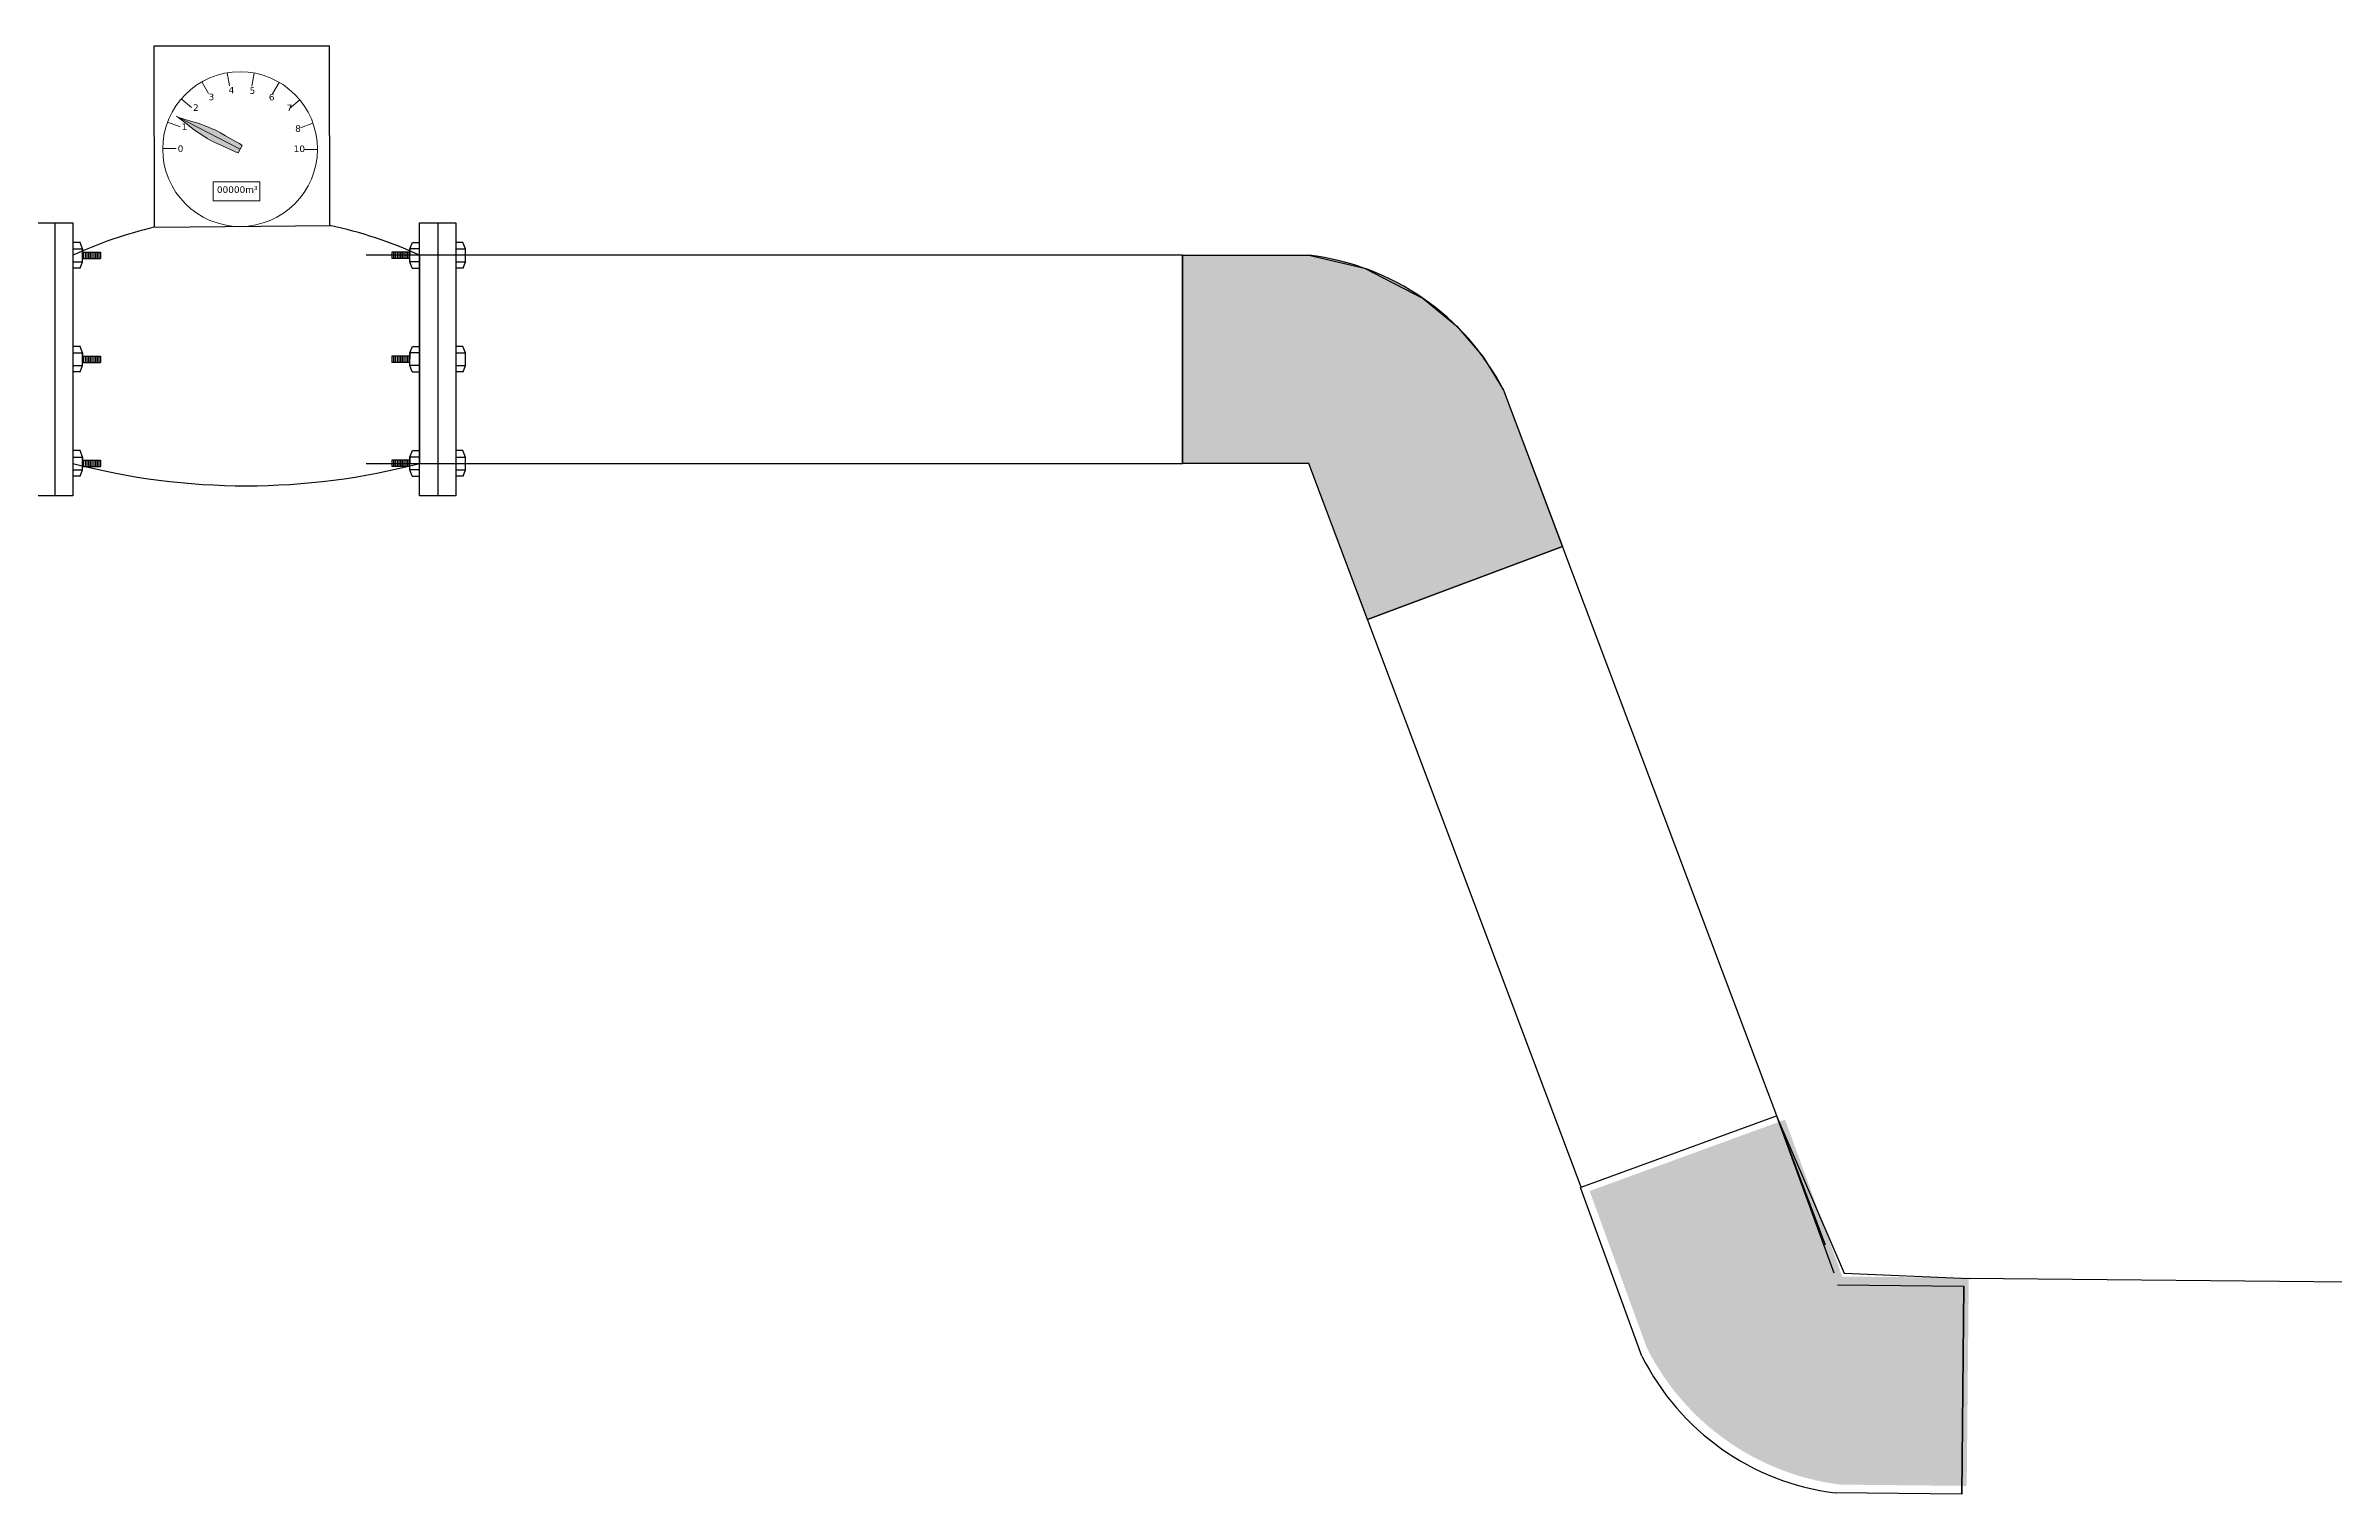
# Model space of a CAD drawing. Header units: millimetres. Extents: x 81856 to 91441, y 211852 to 275626.
# Drawn here: x 86851.7 to 86990.9, y 275011.4 to 275099.4 of the extents above; entities that cross this region are included whole.
import ezdxf

# ---------------------------------------------------------------- set-up
doc = ezdxf.new("R2010")
doc.units = ezdxf.units.MM
doc.header["$LTSCALE"] = 2
doc.styles.get("Standard").update_dxf_attribs({"font": 'txt.shx'})

msp = doc.modelspace()

# ---------------------------------------------------------------- hatches: boundary and pattern name
at = {"lineweight": 0}
h = msp.add_hatch(color=5, dxfattribs=at)
h.set_gradient(color1=(0, 0, 255), one_color=1, tint=1)
h.paths.add_polyline_path([(86859.75, 275095.102), (86860.332, 275094.653), (86860.77, 275094.32), (86861.325, 275093.945), (86861.532, 275093.816), (86861.706, 275093.707), (86862.044, 275093.553), (86862.365, 275093.407), (86863.04, 275093.1), (86863.237, 275093.004), (86863.417, 275092.934), (86863.533, 275093.162)])
h = msp.add_hatch(color=1, dxfattribs=at)
h.set_gradient(color1=(240, 15, 23), one_color=1, tint=1)
h.paths.add_polyline_path([(86862.024, 275094.327), (86861.834, 275094.404), (86861.608, 275094.497), (86860.98, 275094.729), (86860.454, 275094.891), (86859.75, 275095.102), (86863.533, 275093.162), (86863.649, 275093.39), (86863.488, 275093.494), (86863.296, 275093.598), (86862.652, 275093.967), (86862.346, 275094.142)])
for points in [[(86928.535, 275074.047), (86932.108, 275064.543), (86943.954, 275068.997), (86940.38, 275078.501, 0.2499299), (86928.535, 275086.703), (86920.845, 275086.703), (86920.845, 275074.047)], [(86960.98, 275024.59), (86957.501, 275034.129), (86945.612, 275029.792), (86949.091, 275020.253, 0.2499299), (86960.855, 275011.935), (86968.545, 275011.859), (86968.67, 275024.514)]]:
    msp.add_hatch(color=251).paths.add_polyline_path(points)

# ---------------------------------------------------------------- linework, layer by layer
for p, q in [((86858.333, 275088.406), (86858.317, 275099.447)), ((86858.317, 275099.447), (86868.976, 275099.447)), ((86868.992, 275088.512), (86868.976, 275099.447)), ((86858.371, 275088.406), (86869.03, 275088.512)), ((86920.845, 275086.703), (86928.535, 275086.703)), ((86928.535, 275074.047), (86920.845, 275074.047)), ((86956.977, 275034.362), (86961.092, 275024.796)), ((86961.092, 275024.796), (86968.702, 275024.47))]:
    msp.add_line(p, q)
for p, q in [((86861.209, 275097.252), (86861.615, 275096.549)), ((86862.748, 275097.8), (86862.889, 275097.001)), ((86864.382, 275097.789), (86864.241, 275096.989)), ((86865.913, 275097.219), (86865.508, 275096.516)), ((86863.533, 275093.162), (86859.643, 275095.156)), ((86859.95, 275096.211), (86860.572, 275095.689)), ((86867.158, 275096.16), (86866.536, 275095.639)), ((86859.123, 275094.801), (86859.886, 275094.524)), ((86867.965, 275094.74), (86867.202, 275094.462)), ((86858.828, 275093.195), (86859.64, 275093.195)), ((86863.417, 275092.934), (86863.649, 275093.39)), ((86868.237, 275093.129), (86867.425, 275093.129))]:
    msp.add_line(p, q, dxfattribs=at)
at = {"color": 0}
for p, q in [((86852.262, 275088.682), (86852.262, 275072.068)), ((86875.55, 275088.682), (86875.55, 275072.068)), ((86875.55, 275088.682), (86875.55, 275072.068)), ((86875.55, 275088.682), (86875.55, 275072.068)), ((86853.8, 275087.477), (86853.358, 275087.477)), ((86853.36, 275087.09), (86853.956, 275087.09)), ((86853.956, 275087.09), (86853.8, 275087.477)), ((86853.956, 275086.315), (86853.956, 275087.09)), ((86853.956, 275086.315), (86853.956, 275087.09)), ((86853.956, 275087.09), (86853.956, 275086.703)), ((86853.956, 275086.315), (86853.956, 275087.09)), ((86853.956, 275086.896), (86855.051, 275086.896)), ((86853.997, 275086.896), (86853.997, 275086.509)), ((86854.102, 275086.896), (86854.102, 275086.509)), ((86854.208, 275086.896), (86854.208, 275086.509)), ((86854.208, 275086.896), (86854.208, 275086.509)), ((86854.313, 275086.896), (86854.313, 275086.509)), ((86854.419, 275086.896), (86854.419, 275086.509)), ((86854.524, 275086.896), (86854.524, 275086.509)), ((86854.63, 275086.896), (86854.63, 275086.509)), ((86854.735, 275086.896), (86854.735, 275086.509)), ((86854.84, 275086.896), (86854.84, 275086.509)), ((86854.946, 275086.896), (86854.946, 275086.509)), ((86855.051, 275086.896), (86855.051, 275086.509)), ((86872.761, 275086.896), (86872.761, 275086.509)), ((86873.856, 275086.896), (86872.761, 275086.896)), ((86872.866, 275086.896), (86872.866, 275086.509)), ((86872.972, 275086.896), (86872.972, 275086.509)), ((86873.077, 275086.896), (86873.077, 275086.509)), ((86873.183, 275086.896), (86873.183, 275086.509)), ((86873.288, 275086.896), (86873.288, 275086.509)), ((86873.394, 275086.896), (86873.394, 275086.509)), ((86873.499, 275086.896), (86873.499, 275086.509)), ((86873.499, 275086.896), (86873.499, 275086.509)), ((86873.499, 275086.896), (86873.499, 275086.509)), ((86873.605, 275086.896), (86873.605, 275086.509)), ((86873.605, 275086.896), (86873.605, 275086.509)), ((86873.605, 275086.896), (86873.605, 275086.509)), ((86873.605, 275086.896), (86873.605, 275086.509)), ((86873.605, 275086.896), (86873.605, 275086.509)), ((86873.605, 275086.896), (86873.605, 275086.509)), ((86873.71, 275086.896), (86873.71, 275086.509)), ((86873.71, 275086.896), (86873.71, 275086.509)), ((86873.71, 275086.896), (86873.71, 275086.509)), ((86873.816, 275086.896), (86873.816, 275086.509)), ((86873.816, 275086.896), (86873.816, 275086.509)), ((86873.816, 275086.896), (86873.816, 275086.509)), ((86873.856, 275087.09), (86874.012, 275087.477)), ((86873.856, 275087.09), (86874.012, 275087.477)), ((86873.856, 275087.09), (86874.012, 275087.477)), ((86873.856, 275086.315), (86873.856, 275087.09)), ((86873.856, 275087.09), (86873.856, 275086.703)), ((86873.856, 275086.315), (86873.856, 275087.09)), ((86873.856, 275086.315), (86873.856, 275087.09)), ((86874.452, 275087.09), (86873.856, 275087.09)), ((86873.856, 275086.315), (86873.856, 275087.09)), ((86873.856, 275087.09), (86873.856, 275086.703)), ((86873.856, 275086.315), (86873.856, 275087.09)), ((86873.856, 275086.315), (86873.856, 275087.09)), ((86874.452, 275087.09), (86873.856, 275087.09)), ((86873.856, 275086.315), (86873.856, 275087.09)), ((86873.856, 275087.09), (86873.856, 275086.703)), ((86873.856, 275086.315), (86873.856, 275087.09)), ((86873.856, 275086.315), (86873.856, 275087.09)), ((86874.452, 275087.09), (86873.856, 275087.09)), ((86874.012, 275087.477), (86874.454, 275087.477)), ((86874.012, 275087.477), (86874.454, 275087.477)), ((86874.012, 275087.477), (86874.454, 275087.477)), ((86877.088, 275087.477), (86876.646, 275087.477)), ((86877.088, 275087.477), (86876.646, 275087.477)), ((86877.088, 275087.477), (86876.646, 275087.477)), ((86876.648, 275087.09), (86877.244, 275087.09)), ((86876.648, 275087.09), (86877.244, 275087.09)), ((86876.648, 275087.09), (86877.244, 275087.09)), ((86877.244, 275087.09), (86877.088, 275087.477)), ((86877.244, 275087.09), (86877.088, 275087.477)), ((86877.244, 275087.09), (86877.088, 275087.477)), ((86877.244, 275086.315), (86877.244, 275087.09)), ((86877.244, 275086.315), (86877.244, 275087.09)), ((86877.244, 275086.315), (86877.244, 275087.09)), ((86853.814, 275085.928), (86853.358, 275085.928)), ((86853.36, 275086.315), (86853.956, 275086.315)), ((86853.814, 275085.928), (86853.956, 275086.315)), ((86853.956, 275086.509), (86855.051, 275086.509)), ((86903.132, 275086.703), (86871.194, 275086.703)), ((86873.856, 275086.509), (86872.761, 275086.509)), ((86873.998, 275085.928), (86873.856, 275086.315)), ((86874.452, 275086.315), (86873.856, 275086.315)), ((86873.998, 275085.928), (86873.856, 275086.315)), ((86874.452, 275086.315), (86873.856, 275086.315)), ((86873.998, 275085.928), (86873.856, 275086.315)), ((86874.452, 275086.315), (86873.856, 275086.315)), ((86873.998, 275085.928), (86874.454, 275085.928)), ((86873.998, 275085.928), (86874.454, 275085.928)), ((86873.998, 275085.928), (86874.454, 275085.928)), ((86874.452, 275086.703), (86874.452, 275074.047)), ((86874.452, 275086.703), (86874.452, 275074.047)), ((86874.452, 275086.703), (86874.452, 275074.047)), ((86877.102, 275085.928), (86876.646, 275085.928)), ((86877.102, 275085.928), (86876.646, 275085.928)), ((86877.102, 275085.928), (86876.646, 275085.928)), ((86876.648, 275086.315), (86877.244, 275086.315)), ((86876.648, 275086.315), (86877.244, 275086.315)), ((86876.648, 275086.315), (86877.244, 275086.315)), ((86877.102, 275085.928), (86877.244, 275086.315)), ((86877.102, 275085.928), (86877.244, 275086.315)), ((86877.102, 275085.928), (86877.244, 275086.315)), ((86920.845, 275086.703), (86903.132, 275086.703)), ((86920.845, 275086.703), (86920.845, 275074.047)), ((86920.845, 275074.047), (86920.845, 275086.703)), ((86920.845, 275086.703), (86928.535, 275086.703)), ((86853.8, 275081.155), (86853.358, 275081.155)), ((86853.956, 275080.768), (86853.8, 275081.155)), ((86873.856, 275080.768), (86874.012, 275081.155)), ((86873.856, 275080.768), (86874.012, 275081.155)), ((86873.856, 275080.768), (86874.012, 275081.155)), ((86874.012, 275081.155), (86874.454, 275081.155)), ((86874.012, 275081.155), (86874.454, 275081.155)), ((86874.012, 275081.155), (86874.454, 275081.155)), ((86877.088, 275081.155), (86876.646, 275081.155)), ((86877.088, 275081.155), (86876.646, 275081.155)), ((86877.088, 275081.155), (86876.646, 275081.155)), ((86877.244, 275080.768), (86877.088, 275081.155)), ((86877.244, 275080.768), (86877.088, 275081.155)), ((86877.244, 275080.768), (86877.088, 275081.155)), ((86853.36, 275080.768), (86853.956, 275080.768)), ((86853.36, 275079.993), (86853.956, 275079.993)), ((86853.814, 275079.606), (86853.956, 275079.993)), ((86853.956, 275079.993), (86853.956, 275080.768)), ((86853.956, 275080.768), (86853.956, 275080.381)), ((86853.956, 275079.993), (86853.956, 275080.768)), ((86853.956, 275080.574), (86855.051, 275080.574)), ((86853.956, 275080.187), (86855.051, 275080.187)), ((86853.997, 275080.574), (86853.997, 275080.187)), ((86854.102, 275080.574), (86854.102, 275080.187)), ((86854.208, 275080.574), (86854.208, 275080.187)), ((86854.208, 275080.574), (86854.208, 275080.187)), ((86854.313, 275080.574), (86854.313, 275080.187)), ((86854.419, 275080.574), (86854.419, 275080.187)), ((86854.524, 275080.574), (86854.524, 275080.187)), ((86854.63, 275080.574), (86854.63, 275080.187)), ((86854.735, 275080.574), (86854.735, 275080.187)), ((86854.84, 275080.574), (86854.84, 275080.187)), ((86854.946, 275080.574), (86854.946, 275080.187)), ((86855.051, 275080.574), (86855.051, 275080.187)), ((86873.856, 275080.574), (86872.761, 275080.574)), ((86872.761, 275080.574), (86872.761, 275080.187)), ((86873.856, 275080.187), (86872.761, 275080.187)), ((86872.866, 275080.574), (86872.866, 275080.187)), ((86872.972, 275080.574), (86872.972, 275080.187)), ((86873.077, 275080.574), (86873.077, 275080.187)), ((86873.183, 275080.574), (86873.183, 275080.187)), ((86873.288, 275080.574), (86873.288, 275080.187)), ((86873.394, 275080.574), (86873.394, 275080.187)), ((86873.499, 275080.574), (86873.499, 275080.187)), ((86873.499, 275080.574), (86873.499, 275080.187)), ((86873.499, 275080.574), (86873.499, 275080.187)), ((86873.605, 275080.574), (86873.605, 275080.187)), ((86873.605, 275080.574), (86873.605, 275080.187)), ((86873.605, 275080.574), (86873.605, 275080.187)), ((86873.605, 275080.574), (86873.605, 275080.187)), ((86873.605, 275080.574), (86873.605, 275080.187)), ((86873.605, 275080.574), (86873.605, 275080.187)), ((86873.71, 275080.574), (86873.71, 275080.187)), ((86873.71, 275080.574), (86873.71, 275080.187)), ((86873.71, 275080.574), (86873.71, 275080.187)), ((86873.816, 275080.574), (86873.816, 275080.187)), ((86873.816, 275080.574), (86873.816, 275080.187)), ((86873.816, 275080.574), (86873.816, 275080.187)), ((86873.856, 275079.993), (86873.856, 275080.768)), ((86873.856, 275080.768), (86873.856, 275080.381)), ((86873.856, 275079.993), (86873.856, 275080.768)), ((86874.452, 275080.768), (86873.856, 275080.768)), ((86873.856, 275079.993), (86873.856, 275080.768)), ((86873.856, 275080.768), (86873.856, 275080.381)), ((86873.856, 275079.993), (86873.856, 275080.768)), ((86874.452, 275080.768), (86873.856, 275080.768)), ((86873.856, 275079.993), (86873.856, 275080.768)), ((86873.856, 275080.768), (86873.856, 275080.381)), ((86873.856, 275079.993), (86873.856, 275080.768)), ((86874.452, 275080.768), (86873.856, 275080.768)), ((86873.998, 275079.606), (86873.856, 275079.993)), ((86874.452, 275079.993), (86873.856, 275079.993)), ((86873.998, 275079.606), (86873.856, 275079.993)), ((86874.452, 275079.993), (86873.856, 275079.993)), ((86873.998, 275079.606), (86873.856, 275079.993)), ((86874.452, 275079.993), (86873.856, 275079.993)), ((86876.648, 275080.768), (86877.244, 275080.768)), ((86876.648, 275080.768), (86877.244, 275080.768)), ((86876.648, 275080.768), (86877.244, 275080.768)), ((86876.648, 275079.993), (86877.244, 275079.993)), ((86876.648, 275079.993), (86877.244, 275079.993)), ((86876.648, 275079.993), (86877.244, 275079.993)), ((86877.102, 275079.606), (86877.244, 275079.993)), ((86877.102, 275079.606), (86877.244, 275079.993)), ((86877.102, 275079.606), (86877.244, 275079.993)), ((86877.244, 275079.993), (86877.244, 275080.768)), ((86877.244, 275079.993), (86877.244, 275080.768)), ((86877.244, 275079.993), (86877.244, 275080.768)), ((86853.814, 275079.606), (86853.358, 275079.606)), ((86873.998, 275079.606), (86874.454, 275079.606)), ((86873.998, 275079.606), (86874.454, 275079.606)), ((86873.998, 275079.606), (86874.454, 275079.606)), ((86877.102, 275079.606), (86876.646, 275079.606)), ((86877.102, 275079.606), (86876.646, 275079.606)), ((86877.102, 275079.606), (86876.646, 275079.606)), ((86940.38, 275078.501), (86943.954, 275068.997)), ((86940.38, 275078.501), (86959.927, 275026.518)), ((86853.8, 275074.822), (86853.358, 275074.822)), ((86853.36, 275074.435), (86853.956, 275074.435)), ((86853.956, 275074.435), (86853.8, 275074.822)), ((86853.956, 275073.66), (86853.956, 275074.435)), ((86853.956, 275074.435), (86853.956, 275074.047)), ((86853.956, 275074.241), (86855.051, 275074.241)), ((86853.997, 275074.241), (86853.997, 275073.854)), ((86854.102, 275074.241), (86854.102, 275073.854)), ((86854.208, 275074.241), (86854.208, 275073.854)), ((86854.208, 275074.241), (86854.208, 275073.854)), ((86854.313, 275074.241), (86854.313, 275073.854)), ((86854.419, 275074.241), (86854.419, 275073.854)), ((86854.524, 275074.241), (86854.524, 275073.854)), ((86854.63, 275074.241), (86854.63, 275073.854)), ((86854.735, 275074.241), (86854.735, 275073.854)), ((86854.84, 275074.241), (86854.84, 275073.854)), ((86854.946, 275074.241), (86854.946, 275073.854)), ((86855.051, 275074.241), (86855.051, 275073.854)), ((86872.761, 275074.241), (86872.761, 275073.854)), ((86873.856, 275074.241), (86872.761, 275074.241)), ((86872.866, 275074.241), (86872.866, 275073.854)), ((86872.972, 275074.241), (86872.972, 275073.854)), ((86873.077, 275074.241), (86873.077, 275073.854)), ((86873.183, 275074.241), (86873.183, 275073.854)), ((86873.288, 275074.241), (86873.288, 275073.854)), ((86873.394, 275074.241), (86873.394, 275073.854)), ((86873.499, 275074.241), (86873.499, 275073.854)), ((86873.499, 275074.241), (86873.499, 275073.854)), ((86873.499, 275074.241), (86873.499, 275073.854)), ((86873.605, 275074.241), (86873.605, 275073.854)), ((86873.605, 275074.241), (86873.605, 275073.854)), ((86873.605, 275074.241), (86873.605, 275073.854)), ((86873.605, 275074.241), (86873.605, 275073.854)), ((86873.605, 275074.241), (86873.605, 275073.854)), ((86873.605, 275074.241), (86873.605, 275073.854)), ((86873.71, 275074.241), (86873.71, 275073.854)), ((86873.71, 275074.241), (86873.71, 275073.854)), ((86873.71, 275074.241), (86873.71, 275073.854)), ((86873.816, 275074.241), (86873.816, 275073.854)), ((86873.816, 275074.241), (86873.816, 275073.854)), ((86873.816, 275074.241), (86873.816, 275073.854)), ((86873.856, 275074.435), (86874.012, 275074.822)), ((86873.856, 275074.435), (86874.012, 275074.822)), ((86873.856, 275074.435), (86874.012, 275074.822)), ((86873.856, 275074.435), (86873.856, 275074.047)), ((86874.452, 275074.435), (86873.856, 275074.435)), ((86873.856, 275073.66), (86873.856, 275074.435)), ((86873.856, 275074.435), (86873.856, 275074.047)), ((86874.452, 275074.435), (86873.856, 275074.435)), ((86873.856, 275073.66), (86873.856, 275074.435)), ((86873.856, 275074.435), (86873.856, 275074.047)), ((86874.452, 275074.435), (86873.856, 275074.435)), ((86873.856, 275073.66), (86873.856, 275074.435)), ((86874.012, 275074.822), (86874.454, 275074.822)), ((86874.012, 275074.822), (86874.454, 275074.822)), ((86874.012, 275074.822), (86874.454, 275074.822)), ((86877.088, 275074.822), (86876.646, 275074.822)), ((86877.088, 275074.822), (86876.646, 275074.822)), ((86877.088, 275074.822), (86876.646, 275074.822)), ((86876.648, 275074.435), (86877.244, 275074.435)), ((86876.648, 275074.435), (86877.244, 275074.435)), ((86876.648, 275074.435), (86877.244, 275074.435)), ((86877.244, 275074.435), (86877.088, 275074.822)), ((86877.244, 275074.435), (86877.088, 275074.822)), ((86877.244, 275074.435), (86877.088, 275074.822)), ((86877.244, 275073.66), (86877.244, 275074.435)), ((86877.244, 275073.66), (86877.244, 275074.435)), ((86877.244, 275073.66), (86877.244, 275074.435)), ((86853.814, 275073.273), (86853.358, 275073.273)), ((86853.36, 275073.66), (86853.956, 275073.66)), ((86853.814, 275073.273), (86853.956, 275073.66)), ((86853.956, 275073.854), (86855.051, 275073.854)), ((86871.194, 275074.047), (86903.132, 275074.047)), ((86873.856, 275073.854), (86872.761, 275073.854)), ((86874.452, 275073.66), (86873.856, 275073.66)), ((86873.998, 275073.273), (86873.856, 275073.66)), ((86874.452, 275073.66), (86873.856, 275073.66)), ((86873.998, 275073.273), (86873.856, 275073.66)), ((86874.452, 275073.66), (86873.856, 275073.66)), ((86873.998, 275073.273), (86873.856, 275073.66)), ((86873.998, 275073.273), (86874.454, 275073.273)), ((86873.998, 275073.273), (86874.454, 275073.273)), ((86873.998, 275073.273), (86874.454, 275073.273)), ((86877.102, 275073.273), (86876.646, 275073.273)), ((86877.102, 275073.273), (86876.646, 275073.273)), ((86877.102, 275073.273), (86876.646, 275073.273)), ((86876.648, 275073.66), (86877.244, 275073.66)), ((86876.648, 275073.66), (86877.244, 275073.66)), ((86876.648, 275073.66), (86877.244, 275073.66)), ((86877.102, 275073.273), (86877.244, 275073.66)), ((86877.102, 275073.273), (86877.244, 275073.66)), ((86877.102, 275073.273), (86877.244, 275073.66)), ((86903.132, 275074.047), (86920.845, 275074.047)), ((86928.535, 275074.047), (86920.845, 275074.047)), ((86932.108, 275064.543), (86928.535, 275074.047)), ((86945.088, 275030.026), (86928.535, 275074.047)), ((86932.108, 275064.543), (86943.954, 275068.997)), ((86943.954, 275068.997), (86932.108, 275064.543)), ((86945.088, 275030.026), (86956.977, 275034.362)), ((86956.977, 275034.362), (86960.456, 275024.823)), ((86948.795, 275019.744), (86945.05, 275030.012)), ((87018.024, 275024.005), (86968.702, 275024.47)), ((86960.684, 275024.081), (86968.374, 275024.005)), ((86968.248, 275011.35), (86968.374, 275024.005)), ((86968.374, 275024.005), (86968.248, 275011.35)), ((86968.248, 275011.35), (86960.559, 275011.426))]:
    msp.add_line(p, q, dxfattribs=at)
at = {"lineweight": 0}
for points in [[(86863.417, 275092.934), (86863.237, 275093.004), (86863.04, 275093.1), (86862.365, 275093.407), (86862.044, 275093.553), (86861.706, 275093.707), (86861.532, 275093.816), (86861.325, 275093.945), (86860.77, 275094.32), (86860.332, 275094.653), (86859.75, 275095.102)], [(86863.65, 275093.389), (86863.488, 275093.494), (86863.296, 275093.598), (86862.652, 275093.967), (86862.346, 275094.142), (86862.024, 275094.327), (86861.834, 275094.404), (86861.608, 275094.497), (86860.98, 275094.729), (86860.454, 275094.891), (86859.75, 275095.102)]]:
    msp.add_lwpolyline(points, dxfattribs=at)
msp.add_lwpolyline([(86861.904, 275091.168), (86864.728, 275091.168), (86864.728, 275090.006), (86861.904, 275090.006)], close=True, dxfattribs=at)
at = {"color": 0}
for points in [[(86851.164, 275088.682), (86853.36, 275088.682), (86853.36, 275072.068), (86851.164, 275072.068)], [(86874.452, 275088.682), (86876.648, 275088.682), (86876.648, 275072.068), (86874.452, 275072.068)], [(86874.452, 275088.682), (86876.648, 275088.682), (86876.648, 275072.068), (86874.452, 275072.068)], [(86874.452, 275088.682), (86876.648, 275088.682), (86876.648, 275072.068), (86874.452, 275072.068)]]:
    msp.add_lwpolyline(points, close=True, dxfattribs=at)
for points in [[(86920.845, 275074.047), (86920.845, 275086.703), (86928.535, 275086.703)], [(86968.374, 275024.005), (86968.248, 275011.35), (86960.559, 275011.426)]]:
    msp.add_lwpolyline(points, dxfattribs=at)
at = {"flags": 128}
msp.add_lwpolyline([(86928.535, 275086.703), (86931.916, 275085.913), (86935.483, 275084.082), (86937.527, 275082.387), (86939.132, 275080.523), (86940.38, 275078.501)], dxfattribs=at)
at = {"color": 0, "lineweight": 0}
msp.add_circle((86863.533, 275093.162), 4.704, dxfattribs=at)
at = {"color": 0}
for centre, radius, start, end in [((86863.906, 275064.018), 25.016, 102.87191, 114.93403), ((86863.906, 275064.018), 25.016, 65.06597, 78.26979), ((86926.767, 275071.493), 15.312, 27.23846, 83.3683), ((86863.906, 275114.228), 41.542, 255.29355, 284.70645), ((86962.477, 275026.617), 15.312, 206.67136, 262.80121)]:
    msp.add_arc(centre, radius, start, end, dxfattribs=at)

# ---------------------------------------------------------------- texts
at = {"lineweight": 0, "char_height": 0.39548, "attachment_point": 1}
for s, insert, width in [('{\\fVerdana|b0|i0|c0|p34;3}', (86861.616, 275096.534), 0.4502), ('{\\fVerdana|b0|i0|c0|p34;4}', (86862.834, 275096.948), 0.4502), ('{\\fVerdana|b0|i0|c0|p34;5}', (86864.11, 275096.918), 0.4502), ('{\\fVerdana|b0|i0|c0|p34;6}', (86865.281, 275096.52), 0.4502), ('{\\fVerdana|b0|i0|c0|p34;2}', (86860.668, 275095.883), 0.4502), ('{\\fVerdana|b0|i0|c0|p34;7}', (86866.368, 275095.874), 0.4502), ('{\\fVerdana|b0|i0|c0|p34;1}', (86859.983, 275094.718), 0.4502), ('{\\fVerdana|b0|i0|c0|p34;8}', (86866.883, 275094.609), 0.4502), ('{\\fVerdana|b0|i0|c0|p34;0}', (86859.737, 275093.388), 0.4502), ('{\\fVerdana|b0|i0|c0|p34;10}', (86866.792, 275093.379), 0.4502), ('{\\fVerdana|b0|i0|c0|p34;00000m³}', (86862.121, 275090.896), 2.8236)]:
    msp.add_mtext(s, dxfattribs=dict(at, insert=insert, width=width))

doc.saveas('drawing.dxf')
